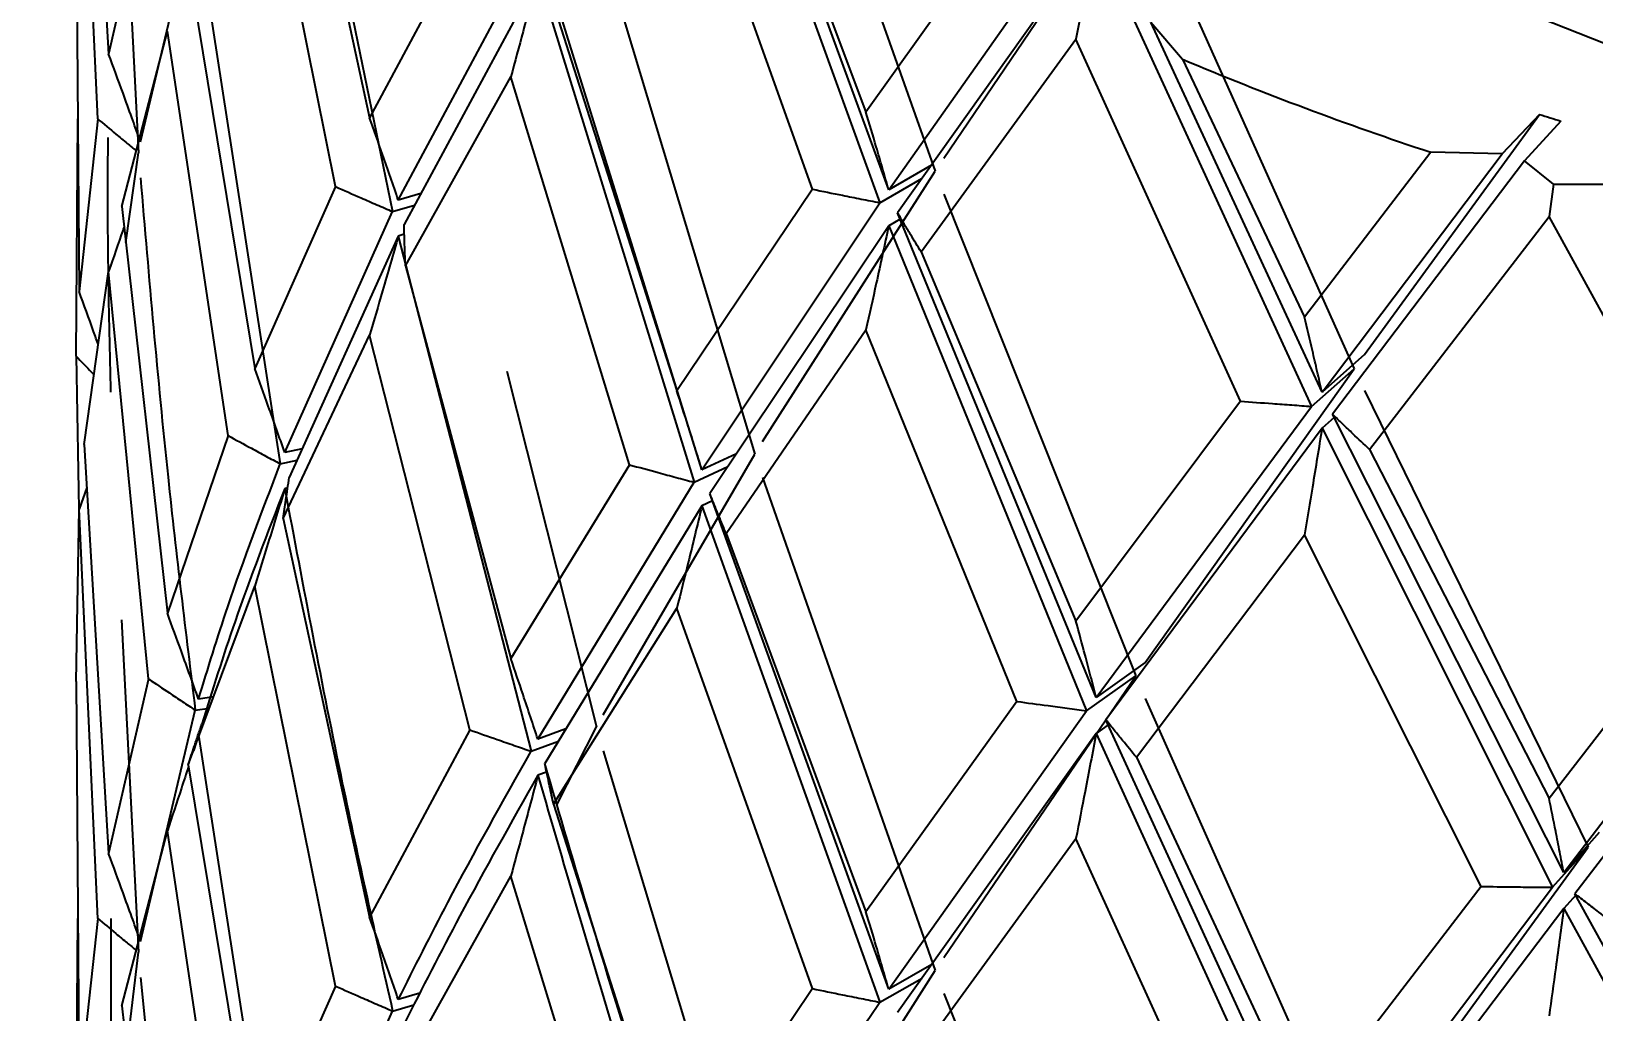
# Model space of a CAD drawing. Extents: x -1.7 to 6.3, y -6.8 to 0.
# Drawn here: x 3.1341 to 3.2051, y -0.3913 to -0.3468 of the extents above; entities that cross this region are included whole.
import ezdxf
from ezdxf import colors
from ezdxf.entities.mleader import LeaderData, LeaderLine
from ezdxf.math import Vec2, Vec3

# ---------------------------------------------------------------- set-up
doc = ezdxf.new("R2010")
doc.units = 0
doc.header["$LTSCALE"] = 0.5
doc.header["$MEASUREMENT"] = 0
doc.layers.add('FAB DWG', color=221, linetype='CONTINUOUS')
doc.layers.add('Mounting', color=4, linetype='CONTINUOUS')
doc.styles.get("Standard").update_dxf_attribs({"font": 'arial.ttf'})

msp = doc.modelspace()

# ---------------------------------------------------------------- linework, layer by layer
at = {"layer": 'Mounting', "linetype": 'Continuous', "lineweight": 25, "transparency": 16777216}
for p, q in [((3.136547033130029, -0.3292769728031573), (3.137655032309127, -0.3478352032235961)), ((3.145648970665874, -0.3312732268455392), (3.150544205767474, -0.3549873183966525)), ((3.137158250276642, -0.3507781776635142), (3.136314754035837, -0.3322036841625504)), ((3.14558030494581, -0.3326290995525483), (3.149498591312678, -0.3507278581131317)), ((3.168576212800133, -0.3345279597461968), (3.175171203715649, -0.3531478176218172)), ((3.147958610442885, -0.3538567823220831), (3.144283327200739, -0.3356957148701838)), ((3.165864778525261, -0.3358389241388124), (3.172658262895595, -0.3545847123313166)), ((3.169594050156363, -0.3539706987996993), (3.163446496211776, -0.3367068525238892)), ((3.173060659393613, -0.354001396348778), (3.166601536895215, -0.3363416692775161)), ((3.138243498655584, -0.3372259919357816), (3.139012008053996, -0.3523144881738745)), ((3.167406683029952, -0.3381552298103401), (3.172026364049813, -0.3504783787556676)), ((3.136181775122466, -0.3400244839734512), (3.136314759871865, -0.3586207260706544)), ((3.139465801234294, -0.3399128254365849), (3.137655039931474, -0.34783529991644)), ((3.139099907644919, -0.3518231294446537), (3.14158760806734, -0.3413289672693338)), ((3.141733970218581, -0.3424637382481421), (3.14544580689801, -0.3664384102517459)), ((3.154050942187112, -0.3422238261349406), (3.149498586771088, -0.3507278388150326)), ((3.15080199017703, -0.3544644048793515), (3.156827093448001, -0.3431922147690472)), ((3.160103164266914, -0.3431735058424579), (3.166984727056217, -0.3659953212763583)), ((3.175561796592845, -0.3525576675030067), (3.182345770580568, -0.3425502588251987)), ((3.141272148455229, -0.3438035970619921), (3.144283222269067, -0.3621119628512446)), ((3.164583347579708, -0.3667122507937819), (3.157448377766116, -0.3437443660829587)), ((3.176906573141693, -0.3436380485146771), (3.172026296202958, -0.3504782966923869)), ((3.157136588650033, -0.3442853805487829), (3.15106216686965, -0.3555740187450738)), ((3.157136588650147, -0.3442853805488824), (3.164225392883097, -0.3672725154343794)), ((3.173060754865332, -0.3540014514498182), (3.180048873979771, -0.3441027351946673)), ((3.180919964126588, -0.3445279520937277), (3.173465026057585, -0.355050331809764)), ((3.186232543841086, -0.3443843652909493), (3.194188100574792, -0.3621215810701415)), ((3.157852083588892, -0.3456020163342828), (3.163446515510159, -0.3631237295619201)), ((3.181835326486819, -0.3457239383141371), (3.181555128831732, -0.3471581626984488)), ((3.184052623840074, -0.345992041209243), (3.192247623056403, -0.3638286219344877)), ((3.184954391006485, -0.3463953899048988), (3.186395264587361, -0.3480727091346267)), ((3.192725278932627, -0.3631919216195456), (3.184954392097254, -0.3463953926610515)), ((3.13825003588461, -0.3547566430212896), (3.140320952766118, -0.3468021417550915)), ((3.143079102800883, -0.365158117437673), (3.140320947549114, -0.3468021020892706)), ((3.174529046018606, -0.3568188082531236), (3.181555128654892, -0.3471581630419536)), ((3.189029191260133, -0.3635957161575618), (3.1815551284908, -0.3471581626525051)), ((3.186395264638122, -0.3480727087939357), (3.191928675579348, -0.3597799670807831)), ((3.151127111778976, -0.357445825190652), (3.155909785561903, -0.3488650330275505)), ((3.161289030734238, -0.3664769435301309), (3.15590981218665, -0.3488651258133189)), ((3.136181774236093, -0.3615446553170329), (3.136258722571185, -0.3507846154283527)), ((3.137158254419873, -0.3507782412975189), (3.136314759544263, -0.3586207136417272)), ((3.194651750532032, -0.3614796122360246), (3.202591169382444, -0.3505790766028127)), ((3.202591169382444, -0.3505790766028127), (3.200903703731115, -0.3523732334531786)), ((3.203567050121663, -0.350881381040125), (3.201908961978077, -0.3526846380444937)), ((3.13843359560488, -0.3563930820657646), (3.139011998329877, -0.3523144859933041)), ((3.197662697605068, -0.3522957732937897), (3.191928647368343, -0.3597799136014146)), ((3.192725392167731, -0.3631919640603485), (3.200903731193009, -0.3523732443296694)), ((3.200903732397748, -0.3523732424898753), (3.197662699044074, -0.3522957713859114)), ((3.167332230216786, -0.3654275541487664), (3.175171104083958, -0.3531478238816987)), ((3.175001955849282, -0.3528810101178124), (3.173060707586345, -0.3540013921878256)), ((3.20190896660857, -0.3526846425623944), (3.193204492000774, -0.3641872587771502)), ((3.203235170217525, -0.3537446601829402), (3.201908968226846, -0.3526846404354131)), ((3.147958613531969, -0.3538567962355046), (3.144283239730825, -0.3621120580224328)), ((3.172658292062579, -0.3545846869288454), (3.174568803245592, -0.3534923895992961)), ((3.203235170217525, -0.3537446601829402), (3.203033040562644, -0.3552081370395967)), ((3.203235170217525, -0.3537446601829402), (3.205500594310507, -0.3537408305010388)), ((3.151820403809367, -0.3541649196095733), (3.150801936662134, -0.3544644204561109)), ((3.169594046572158, -0.353970638424471), (3.163446509214609, -0.3631237109212151)), ((3.175561932807511, -0.3541911735074308), (3.184272173805908, -0.3760671838270468)), ((3.138250030666754, -0.3547565878159986), (3.140320968029286, -0.3732191391078743)), ((3.145648964310794, -0.3659294212649939), (3.150544175815483, -0.3549873832928512)), ((3.150544142874921, -0.3549873366470138), (3.151532428748837, -0.3547000892743171)), ((3.164583347761337, -0.3667122509232286), (3.172658352551565, -0.3545847425638016)), ((3.182475732711524, -0.3770387548355245), (3.173464968174272, -0.3550502768906654)), ((3.194882386588276, -0.3657894095767205), (3.20303304029062, -0.3552081374103295)), ((3.211506959289025, -0.3706782795214849), (3.203033040102483, -0.3552081370422542)), ((3.173060693331109, -0.3556347280854197), (3.164943389148561, -0.3677842421097637)), ((3.173060693331266, -0.355634728085505), (3.182033251934726, -0.3776475742151888)), ((3.173581325895825, -0.3553342183013513), (3.173060717582928, -0.3556346848908021)), ((3.150801988835141, -0.3560976368425486), (3.145854671468086, -0.3670531595822979)), ((3.151074625760756, -0.356017462339878), (3.150801988991631, -0.3560976366920556)), ((3.150801988835141, -0.3560976368425486), (3.156827035700033, -0.3794816655582736)), ((3.174529078366675, -0.3568188888297499), (3.181555152322332, -0.373575037074275)), ((3.136547039021977, -0.3655670980289329), (3.137655049824602, -0.3577085846795569)), ((3.139465823592587, -0.3762030087235075), (3.13765504711759, -0.3577085507187405)), ((3.151127102639819, -0.3574457884163849), (3.155909652713987, -0.3752813898332477)), ((3.145580217002177, -0.368918633267441), (3.149498549621129, -0.3606008405470789)), ((3.154050802275933, -0.3785133438354649), (3.149498535569776, -0.3606007809345613)), ((3.165681199316495, -0.3696073531081652), (3.172026296202958, -0.3603515017988741)), ((3.178874456077736, -0.3772217370570132), (3.172026399887585, -0.360351630763617)), ((3.136181773880239, -0.3615446263987536), (3.136314754535064, -0.3693655105192875)), ((3.194653022692535, -0.3614787264646253), (3.192725335902082, -0.3631919110794115)), ((3.155733613345646, -0.3622335215029864), (3.159802547583567, -0.3783780323587251)), ((3.184701735629815, -0.375452279623687), (3.194187982209499, -0.3621216005538059)), ((3.192247649703376, -0.363828593146323), (3.194189407199289, -0.3621205813448682)), ((3.189029186965328, -0.3635956562602729), (3.181555144547971, -0.3735750192870597)), ((3.194651912090663, -0.3631131001773866), (3.20481015197015, -0.3838445408271838)), ((3.182475732935814, -0.3770387549403438), (3.192247722787798, -0.3638286406786619)), ((3.193278322945844, -0.3643337557700193), (3.192725343601808, -0.3648252027089143)), ((3.203697162354018, -0.3849925990774921), (3.193204416741821, -0.3641872119345066)), ((3.143079110221478, -0.365158160711303), (3.140320966409163, -0.3732191267970961)), ((3.192725324922151, -0.3648252485077705), (3.182919903481363, -0.3780619623062762)), ((3.192725324922336, -0.3648252485078416), (3.203189494030227, -0.3856590548853092)), ((3.136547040569141, -0.365567135623877), (3.137655074740294, -0.3841257210441569)), ((3.146441424817951, -0.3657538312412782), (3.145649001410547, -0.3659293889290893)), ((3.194882424582275, -0.3657894858863528), (3.203033067425594, -0.381625008360956)), ((3.145445812519441, -0.3664384045430182), (3.146207406744907, -0.3662720495261453)), ((3.161289035110386, -0.3664769569906952), (3.155909679251977, -0.3752814823354242)), ((3.160103107180234, -0.377829884585779), (3.166984746383875, -0.3659953211253537)), ((3.164225337958797, -0.36727254083155), (3.165759810170741, -0.3665622700811753)), ((3.166148252294775, -0.3659808722515976), (3.164583301051366, -0.3667122725796617)), ((3.15713659240663, -0.3789415484814214), (3.164225350335272, -0.3672725847284397)), ((3.167332198602949, -0.3670607584086554), (3.175171142862098, -0.3894376410290192)), ((3.136663212607615, -0.3675129137916429), (3.136314767149145, -0.3684940820835294)), ((3.1457808115928, -0.3675335044845554), (3.145648958928561, -0.3675627158229844)), ((3.173060696048324, -0.3902908952772464), (3.164943435186913, -0.3677843745405198)), ((3.136181771155421, -0.3763147946217771), (3.136314763210763, -0.368494013152457)), ((3.137158272602946, -0.387068503126855), (3.136314765382949, -0.3684940953414184)), ((3.164583346557251, -0.3683454830408692), (3.15744842421708, -0.3800339094764382)), ((3.16506467338499, -0.3681205285788565), (3.164583346693746, -0.3683454828725985)), ((3.164583346557251, -0.3683454830408692), (3.172658280148241, -0.3908742012480388)), ((3.145580206119561, -0.3689185790388478), (3.149498586195008, -0.3870178159162379)), ((3.16568118689662, -0.3696073176416803), (3.172026192843688, -0.3867679170165843)), ((3.184298333063154, -0.3797567013468495), (3.19192867708658, -0.3696531298463555)), ((3.19994631900164, -0.385621563866394), (3.191928718085066, -0.3696532143363811)), ((3.211506954471318, -0.3706782201769698), (3.203033058512204, -0.3816249915860226)), ((3.203697162611164, -0.3849925991531222), (3.214739054677153, -0.3705199064088873)), ((3.21527104466125, -0.3714552719723798), (3.204206049930818, -0.3859579936440554)), ((3.141272169336915, -0.3800937206636519), (3.144283266667756, -0.3719853303688296)), ((3.147958645856306, -0.3901469703875478), (3.144283262603096, -0.371985308594418)), ((3.15785195371123, -0.3818915632623288), (3.163446457717455, -0.3729967180306346)), ((3.16959386200206, -0.3902601758081801), (3.16344643823949, -0.3729966604520172)), ((3.138243469393146, -0.3735156420726184), (3.139011988756707, -0.3886048254647676)), ((3.184704706636268, -0.3754501318060761), (3.182475695072227, -0.377038781727066)), ((3.136181770626266, -0.3763148386733661), (3.136314752056876, -0.3949104083366848)), ((3.139465820145602, -0.3762029800358846), (3.137655068195173, -0.3841256384407643)), ((3.175561858691694, -0.3888475602095554), (3.184272197721683, -0.3760671810528748)), ((3.182033207379149, -0.3776476056468425), (3.18427515875176, -0.3760650425704739)), ((3.142415369384068, -0.377015270800058), (3.141734027063961, -0.3771206373752847)), ((3.178874461549682, -0.3772217499201957), (3.172026296202958, -0.3867680455871039)), ((3.184701696589983, -0.3770854881694561), (3.194188028279044, -0.3984114125542391)), ((3.139099898811551, -0.3881135092695445), (3.141587652662025, -0.3776190481831065)), ((3.141587675732112, -0.3776190838906075), (3.142227173866175, -0.3775220504033143)), ((3.173060696594106, -0.3902908955922442), (3.182033198650601, -0.377647649322455)), ((3.154050819094024, -0.3785134048980296), (3.149498583353179, -0.387017803876077)), ((3.158405555467439, -0.3784659375104127), (3.157136616269227, -0.3789415390920681)), ((3.15800784369091, -0.3818913396571588), (3.159802606143444, -0.3783780357894386)), ((3.182475731922167, -0.3786719871925186), (3.173465031052785, -0.3913398136521664)), ((3.183021193346875, -0.3782832285363753), (3.1824757320327, -0.3786719870092554)), ((3.182475731922167, -0.3786719871925186), (3.192247638893477, -0.4001181088439978)), ((3.192725326901609, -0.3994814154146979), (3.18291995959207, -0.3780620885406307)), ((3.141733985381435, -0.3787539696057536), (3.141508046394037, -0.3794585425107471)), ((3.141771869668489, -0.3787481097870256), (3.141733984813854, -0.3787539685120009)), ((3.141733985381435, -0.3787539696057536), (3.145445790035325, -0.4027287497361272)), ((3.156827041979113, -0.3794816591276486), (3.158066099222083, -0.3790220345725572)), ((3.141272174820216, -0.3800937578321424), (3.144283319472564, -0.3984024722014965)), ((3.160103031154549, -0.3794630135018622), (3.166984749525625, -0.402285376778309)), ((3.184298317905387, -0.379756667553238), (3.191928472518711, -0.3960695280448761)), ((3.157531177862381, -0.3804269739056849), (3.157136578106034, -0.3805748708779362)), ((3.157851937639421, -0.3818915106687797), (3.163446508416015, -0.3994136881058097)), ((3.138250061333991, -0.3910468968446992), (3.140320984541177, -0.3830924249855201)), ((3.143079150656362, -0.4014484358691561), (3.140320995283176, -0.3830925063910939)), ((3.174528912231267, -0.3931084537140634), (3.181555080954269, -0.3834480333779311)), ((3.189028965802933, -0.399885218255875), (3.181555056900976, -0.3834479784399321)), ((3.2053051398332, -0.3831712250263877), (3.20369713524876, -0.384992629896459)), ((3.194651824184959, -0.3977694967078094), (3.204810179428804, -0.383844534936614)), ((3.203189461790657, -0.3856590909753947), (3.204812316154673, -0.383842087222277)), ((3.151127137598635, -0.3937359086307168), (3.155909713695735, -0.3851547616594928)), ((3.161289096508924, -0.4027671260749628), (3.155909704271053, -0.3851547291869366)), ((3.199946325330231, -0.3856215760137474), (3.191928513383658, -0.3960696122783247)), ((3.192725327548942, -0.3994814156573199), (3.20318943233859, -0.3856591369670497)), ((3.204236994102914, -0.3860143572920265), (3.203697161911975, -0.3866258313192219)), ((3.215271045816436, -0.4061114386891518), (3.204206113661556, -0.3859581126087761)), ((3.136181769215014, -0.3978342159061867), (3.136258716951957, -0.3870746925345543)), ((3.137158268463409, -0.3870684389710561), (3.136314754324303, -0.3949104951579017)), ((3.137761658001708, -0.3870726100881967), (3.137747131707798, -0.399473912871855)), ((3.203697161832238, -0.3866258315140243), (3.193204493299774, -0.4004767402377496)), ((3.203697161832238, -0.3866258315140243), (3.214738962958421, -0.4068093852269641)), ((3.138478547885228, -0.3930838763063917), (3.139011987447418, -0.3886048262825739)), ((3.175012331744213, -0.389164518198001), (3.173060716617655, -0.3902908835407288)), ((3.139099899405181, -0.3897467446936531), (3.141587672621171, -0.413908598842994)), ((3.167332212910011, -0.401717568740267), (3.17517121908547, -0.3894376362837306)), ((3.172658286810531, -0.3908741940323921), (3.174576194933223, -0.3897776675539149)), ((3.147958643141109, -0.3901469588902415), (3.144283304478705, -0.3984023909046641)), ((3.151784546817467, -0.3904656037880159), (3.150802041271476, -0.3907545293406258)), ((3.169593884188416, -0.3902602345046944), (3.16344650447671, -0.3994136764770246)), ((3.175561759987275, -0.3904806997248329), (3.184272201609232, -0.4123572362794334)), ((3.138250065424742, -0.3910469406802264), (3.140320929381218, -0.4095088241923861)), ((3.145648966302645, -0.4022197761270405), (3.15054423794335, -0.3912774577327838)), ((3.150544253443783, -0.3912774911005812), (3.15151022469405, -0.3909967296078776))]:
    msp.add_line(p, q, dxfattribs=at)
at = {"layer": 'Mounting', "linetype": 'Continuous', "lineweight": 25, "transparency": 16777216, "flags": 128}
msp.add_lwpolyline([(3.179097364014808, -0.3368908264040584), (3.213205763850212, -0.3503757067943098), (3.253451237800661, -0.3558387608509292), (3.294398411601264, -0.3525421728517699), (3.330517142534148, -0.3409311652731049), (3.356929395846024, -0.3225738690272806), (3.370068050371756, -0.2999495386935678), (3.371146876898294, -0.2909792076735442)], dxfattribs=at)
at = {"layer": 'Mounting', "linetype": 'Continuous', "lineweight": 25, "transparency": 16777216}
for centre, radius, start, end in [((3.245479558452089, -0.2075742496811586), 0.1524164388723026, 247.1916207016378, 251.716134890516), ((3.250358666982137, -0.1981052469672875), 0.1597811082408128, 252.6050999310995, 252.9714466228035)]:
    msp.add_arc(centre, radius, start, end, dxfattribs=at)
for points, knots in [([(3.15713658865009, -0.3442853805486834), (3.157025358257712, -0.344707682459017), (3.156802897471465, -0.3455522862854963), (3.156395471499508, -0.3470787393321189), (3.156095140761778, -0.3481832541407641), (3.155909732218262, -0.3488651240136562)], [0, 0, 0, 0, 0.2767522736947672, 0.5535045511952342, 1, 1, 1, 1]), ([(3.139050135622952, -0.3516834176115111), (3.138935679701632, -0.3513613673013651), (3.138690212609944, -0.3506706843546823), (3.138227086005813, -0.3493873092920268), (3.137873404732048, -0.3484276619794286), (3.137655057285102, -0.3478352174362129)], [0, 0, 0, 0, 0.2505381069088048, 0.5373147998438298, 1, 1, 1, 1]), ([(3.13715828330497, -0.3507781877718088), (3.13743365520773, -0.3510083120247316), (3.137878566826188, -0.3513801181269258), (3.13846275392909, -0.3518633797779813), (3.138771190783146, -0.3521166615837217), (3.138908077568885, -0.352229070110198)], [0, 0, 0, 0, 0.4746201760551485, 0.7668321588286037, 1, 1, 1, 1]), ([(3.150801990111518, -0.3544644050117256), (3.150683816950377, -0.3541185441469707), (3.150447470626418, -0.3534268224125441), (3.150014621892709, -0.3521803852606382), (3.149695552034203, -0.3512822877015509), (3.149498577687794, -0.3507278568301047)], [0, 0, 0, 0, 0.2767567877840318, 0.5535135795018719, 1, 1, 1, 1]), ([(3.173060707129864, -0.3540015205455802), (3.172966928292723, -0.3536750311993444), (3.172779370617135, -0.3530220525022116), (3.172435853387839, -0.3518464874590563), (3.172182628562965, -0.3510006100584917), (3.172026293803995, -0.3504783862220222)], [0, 0, 0, 0, 0.2767379150879114, 0.5534758340930921, 1, 1, 1, 1]), ([(3.137621465697336, -0.3516256690956681), (3.137617555700487, -0.3519251505224474), (3.137567252123219, -0.3557780914906061), (3.137660817614133, -0.359630984976647), (3.137747110445801, -0.3631844007266238)], [0, 0, 0, 0, 0.07772800809505868, 1, 1, 1, 1]), ([(3.139099921097454, -0.3534564621124758), (3.139485858182567, -0.3579888329696388), (3.140173170885873, -0.366060501089521), (3.141156476546954, -0.3740957582888598), (3.141587640339012, -0.3776190899457674)], [0, 0, 0, 0, 0.5615160075763395, 0.9999999999999999, 0.9999999999999999, 0.9999999999999999, 0.9999999999999999]), ([(3.147958616232259, -0.3538567833969068), (3.148343715924497, -0.3540265374973188), (3.148965918896209, -0.3543008080507946), (3.149828409120744, -0.354677181106041), (3.150305605730807, -0.3548839369216523), (3.150544205044341, -0.3549873152664134)], [0, 0, 0, 0, 0.4481508116984644, 0.7240742395864506, 1, 1, 1, 1]), ([(3.169594007907634, -0.3539707186812109), (3.170051150520734, -0.3540634828802638), (3.170789738790617, -0.354213358536839), (3.171811508089903, -0.3544174800450719), (3.172376023589223, -0.3545290023339902), (3.172658282531714, -0.3545847637141009)], [0, 0, 0, 0, 0.4481630807123534, 0.7240803743193037, 1, 1, 1, 1]), ([(3.17452893893973, -0.3568188903895475), (3.174368211125582, -0.3565550536434472), (3.174108529190931, -0.3561287824531263), (3.173754854857847, -0.3555390732847599), (3.173561622715127, -0.3552132651668103), (3.17346500623546, -0.355050360419412)], [0, 0, 0, 0, 0.4481630807123486, 0.7240803743193089, 1, 1, 1, 1]), ([(3.138353203455083, -0.3556763804330672), (3.138338013389287, -0.3557212743474167), (3.138108645957104, -0.3563991648839533), (3.13787409263918, -0.3570762808412979), (3.137655072827044, -0.3577085541814995)], [0, 0, 0, 0, 0.06622590513511081, 1, 1, 1, 1]), ([(3.151127128118617, -0.3574457900038936), (3.151115529844034, -0.3571661998615241), (3.151096790607127, -0.3567144683665333), (3.151076165969428, -0.3560905280905615), (3.151066833740487, -0.3557461880275525), (3.151062167606298, -0.3555740172683386)], [0, 0, 0, 0, 0.4481514002250771, 0.7240745338566665, 1, 1, 1, 1]), ([(3.17306069333118, -0.3556347280853061), (3.172966911854019, -0.3560694660984467), (3.172779348898402, -0.3569389421306823), (3.172435836584256, -0.3585109473969936), (3.172182619278956, -0.3596490406534798), (3.172026296112975, -0.3603516401098688)], [0, 0, 0, 0, 0.2767522736947763, 0.5535045511952456, 1, 1, 1, 1]), ([(3.150801988835141, -0.3560976368425486), (3.150683815952831, -0.3565130000993406), (3.150447470186535, -0.3573437266188648), (3.150014621675439, -0.358844742991522), (3.149695552646804, -0.3599305018197185), (3.149498578423191, -0.3606007846833563)], [0, 0, 0, 0, 0.2767561491702325, 0.5535123023081363, 1, 1, 1, 1]), ([(3.137186443872125, -0.3610321498690041), (3.137115937109186, -0.3608342672589515), (3.136829172296075, -0.3600294399300594), (3.136535915902385, -0.3592263548425763), (3.136314762354246, -0.3586207240008434)], [0, 0, 0, 0, 0.2458696454935022, 1, 1, 1, 1]), ([(3.192725335550477, -0.3631920394861936), (3.19265310372252, -0.3628756204139307), (3.192508640065611, -0.3622427822649144), (3.192244050759925, -0.3611041052097335), (3.192049007906533, -0.3602854199075693), (3.191928593261196, -0.3597799838017295)], [0, 0, 0, 0, 0.2767379150879675, 0.553475834093117, 1, 1, 1, 1]), ([(3.136181788657012, -0.3615446482266549), (3.136413694177378, -0.3617902126297849), (3.136683227144403, -0.3620756206790219), (3.136955583205008, -0.3623601333372903), (3.136993604762282, -0.3623998519846623)], [0, 0, 0, 0, 0.8603976089648319, 1, 1, 1, 1]), ([(3.145648974613536, -0.3659293955983287), (3.145525158739886, -0.3655762134058307), (3.145277526990839, -0.3648698490157898), (3.144823994520593, -0.3635965536674206), (3.144489672519754, -0.3626786475770132), (3.144283276646533, -0.3621119722502328)], [0, 0, 0, 0, 0.2767477430805123, 0.5534954901094943, 1, 1, 1, 1]), ([(3.164583347670515, -0.3667122510650813), (3.164480275703653, -0.3663798110191294), (3.164274131768465, -0.3657149309225218), (3.163896596210421, -0.3645176520089564), (3.163618299873363, -0.3636557909244402), (3.163446496622001, -0.3631237302509476)], [0, 0, 0, 0, 0.2767567877678887, 0.553513579469479, 1, 1, 1, 1]), ([(3.189029129465681, -0.3635957423503697), (3.189509699607484, -0.3636316245150368), (3.190286138861708, -0.3636895979901738), (3.191359113078903, -0.3637666515107583), (3.191951467781664, -0.3638079975860364), (3.192247646384686, -0.3638286707110581)], [0, 0, 0, 0, 0.4481630807122483, 0.724080374319233, 1, 1, 1, 1]), ([(3.194882250269472, -0.3657895064777392), (3.194629989450064, -0.3655507217889351), (3.194222421052714, -0.3651649262732093), (3.193664037569718, -0.3646305429002865), (3.193357658640977, -0.3643350413917119), (3.193204468529231, -0.3641872900130068)], [0, 0, 0, 0, 0.4481630807122982, 0.7240803743193989, 1, 1, 1, 1]), ([(3.143079148198595, -0.3651581200140015), (3.143431395581359, -0.3653501765103186), (3.144000513024295, -0.3656604774732841), (3.144790103867706, -0.3660868143965956), (3.145227229620119, -0.3663212192630283), (3.14544579341991, -0.3664384221915071)], [0, 0, 0, 0, 0.4481579668240258, 0.7240778174502956, 1, 1, 1, 1]), ([(3.192725324922236, -0.3648252485076569), (3.192653091060848, -0.3652700570782628), (3.192508623337062, -0.3661596742256137), (3.192244037817204, -0.3677685669521082), (3.192049000755659, -0.3689338514995057), (3.191928595039656, -0.369653237441625)], [0, 0, 0, 0, 0.2767522736947592, 0.5535045511952189, 1, 1, 1, 1]), ([(3.141733986896924, -0.3771206349047418), (3.142161780314566, -0.3757253384205228), (3.14324477787234, -0.3721930197300054), (3.144616137746667, -0.3686075732336036), (3.145445798590146, -0.3664384091650135)], [0, 0, 0, 0, 0.3950086632827662, 1, 1, 1, 1]), ([(3.161289039484771, -0.3664769437229438), (3.161726876384719, -0.3665967781573443), (3.162434286506738, -0.3667903938436154), (3.163413514562123, -0.3670550475242464), (3.163954765342936, -0.367200023909831), (3.16422539187721, -0.3672725124090164)], [0, 0, 0, 0, 0.4481508116984743, 0.7240742395864742, 1, 1, 1, 1]), ([(3.145580256783333, -0.3689185824493961), (3.145619362290873, -0.3686398255864844), (3.14568254427499, -0.368189443714499), (3.145775041207841, -0.3675676867259341), (3.145828126561327, -0.3672246781463855), (3.145854669350243, -0.3670531731318931)], [0, 0, 0, 0, 0.4481561561068868, 0.7240769120709526, 0.9999999999999999, 0.9999999999999999, 0.9999999999999999, 0.9999999999999999]), ([(3.145648987386039, -0.367562726338889), (3.144866601605528, -0.3695786054828716), (3.143473256144389, -0.3731686708002968), (3.14236769855961, -0.3767046519836867), (3.141882929255985, -0.3782551231301028)], [0, 0, 0, 0, 0.5615160075762938, 1, 1, 1, 1]), ([(3.145648987386139, -0.3675627263386616), (3.14552517276347, -0.3679707702106754), (3.1452775435164, -0.3687868579605293), (3.144824011977676, -0.3702611191395278), (3.144489688989481, -0.3713271699769081), (3.144283291337032, -0.3719853071616228)], [0, 0, 0, 0, 0.2767459129381198, 0.5534918298429107, 1, 1, 1, 1]), ([(3.145648987386224, -0.3675627263391732), (3.146490806318766, -0.3720206210204822), (3.147989995872038, -0.3799596550304898), (3.149765632392018, -0.3878275536829676), (3.150544220582404, -0.3912775012960878)], [0, 0, 0, 0, 0.5615160075762834, 1, 1, 1, 1]), ([(3.165681221168114, -0.3696073156047106), (3.165569156426997, -0.3693352269108203), (3.165388094345886, -0.3688956154444583), (3.165143151270158, -0.36828778461323), (3.165009977388493, -0.3679520890284493), (3.164943390166229, -0.3677842405266176)], [0, 0, 0, 0, 0.4481514002254038, 0.7240745338567548, 1, 1, 1, 1]), ([(3.164583346557251, -0.3683454830408692), (3.164480274833593, -0.3687742670848024), (3.164274131384815, -0.3696318351788079), (3.163896596020933, -0.3711820097645955), (3.16361830040772, -0.3723040049731878), (3.163446497263479, -0.372996658020881)], [0, 0, 0, 0, 0.2767561491701802, 0.5535123023080802, 1, 1, 1, 1]), ([(3.141733989010149, -0.3771206277676242), (3.141605883399279, -0.3767598257045677), (3.141349672175735, -0.3760382215733813), (3.140880423608266, -0.3747370084417696), (3.140534515874691, -0.3737985209401131), (3.140320966527852, -0.3732191369785767)], [0, 0, 0, 0, 0.2767463128874626, 0.5534926296910287, 1, 1, 1, 1]), ([(3.182475732823676, -0.3770387550945031), (3.182392266790643, -0.3767176305189821), (3.182225334723384, -0.3760753813633357), (3.181919612456525, -0.3749195491454174), (3.181694252526299, -0.3740882400535526), (3.181555128996507, -0.3735750403242122)], [0, 0, 0, 0, 0.2767567877841038, 0.553513579501717, 1, 1, 1, 1]), ([(3.157136592196437, -0.3789415488470951), (3.15702536371937, -0.3786026245398375), (3.15680290676363, -0.3779247759204623), (3.156395481411082, -0.3767037066212993), (3.15609514732698, -0.3758242990253109), (3.155909734116392, -0.3752813909957808)], [0, 0, 0, 0, 0.2767477430805187, 0.5534954901096542, 1, 1, 1, 1]), ([(3.139465824081995, -0.3762030007286512), (3.139781357982358, -0.3764152547619659), (3.14029116027676, -0.3767581896829313), (3.140999214578059, -0.3772298266414396), (3.141391495953712, -0.3774893201794356), (3.141587637470366, -0.3776190674967239)], [0, 0, 0, 0, 0.448155518639349, 0.7240765933428487, 1, 1, 1, 1]), ([(3.178874467406985, -0.3772217360317853), (3.179345905941148, -0.3772864134511451), (3.180107605996625, -0.3773909123207773), (3.18116077491797, -0.3775322799800449), (3.181742424613205, -0.3776091407692945), (3.182033250690054, -0.3776475713263494)], [0, 0, 0, 0, 0.4481508116985463, 0.7240742395863099, 1, 1, 1, 1]), ([(3.141272174728172, -0.3800937476229933), (3.141361552584129, -0.3798188761484624), (3.141505958246128, -0.379374772887914), (3.141710556184393, -0.3787620025584317), (3.141825473384515, -0.3784240768355573), (3.141882932227389, -0.3782551132601384)], [0, 0, 0, 0, 0.4481577159257899, 0.7240776920112219, 1, 1, 1, 1]), ([(3.154050877391882, -0.3785133406770598), (3.15446461369369, -0.3786589322937317), (3.155133077272581, -0.3788941610921341), (3.156058997088238, -0.3792164344460787), (3.156571012490829, -0.3793932640267599), (3.156827021273941, -0.3794816791907039)], [0, 0, 0, 0, 0.4481579668241107, 0.7240778174503372, 1, 1, 1, 1]), ([(3.182475731922167, -0.3786719871925186), (3.182392266086083, -0.3791120866801521), (3.182225334412706, -0.3799922856617286), (3.181919612303062, -0.3815839069217759), (3.181694252958977, -0.3827364540434814), (3.181555129515928, -0.3834479680235319)], [0, 0, 0, 0, 0.2767561491701798, 0.5535123023080801, 1, 1, 1, 1]), ([(3.184298359471725, -0.3797566609159162), (3.184090726031002, -0.3795039652428329), (3.183755254387435, -0.379095686920806), (3.183296698061483, -0.3785305306473816), (3.183045502864786, -0.3782181510461129), (3.18291990473557, -0.3780619605853133)], [0, 0, 0, 0, 0.4481514002254423, 0.7240745338565826, 1, 1, 1, 1]), ([(3.150801986923568, -0.3907545630596019), (3.151539726704641, -0.3892885547604834), (3.1534073733025, -0.3855772388160688), (3.155538013783641, -0.3817793491938062), (3.156827029171524, -0.3794816653715145)], [0, 0, 0, 0, 0.3950103739682861, 1, 1, 1, 1]), ([(3.164583366814625, -0.4030023837514705), (3.163592411209393, -0.4000000543403672), (3.161083717863264, -0.392399387088787), (3.15881871825637, -0.3846949954328949), (3.157448413116526, -0.3800339052263979)], [0, 0, 0, 0, 0.3950086632827847, 1, 1, 1, 1]), ([(3.157852005654277, -0.3818915068802369), (3.15778983643726, -0.3816141490712397), (3.157689390880336, -0.3811660276226405), (3.157555882960963, -0.3805467583770792), (3.157484241841004, -0.3802048753978227), (3.157448421129658, -0.3800339331858424)], [0, 0, 0, 0, 0.4481561561067565, 0.7240769120707695, 0.9999999999999999, 0.9999999999999999, 0.9999999999999999, 0.9999999999999999]), ([(3.141282818176236, -0.380158472811928), (3.141175198064659, -0.3804909964386525), (3.1408585518205, -0.3814693670791911), (3.140534732455478, -0.3824470809953198), (3.140320971165792, -0.3830924944888636)], [0, 0, 0, 0, 0.3398749031706696, 1, 1, 1, 1]), ([(3.157136603670423, -0.3805748781168603), (3.155929085463598, -0.3827114656408952), (3.153778626589641, -0.3865164961365508), (3.151890221782708, -0.3902340889915905), (3.151062187491959, -0.3918641920032258)], [0, 0, 0, 0, 0.561516530938083, 1, 1, 1, 1]), ([(3.157136603670551, -0.3805748781166187), (3.157025376317293, -0.3809971797298033), (3.156802921609156, -0.3818417829622121), (3.156395497093442, -0.3833682700831673), (3.156095162122369, -0.3844728195286393), (3.15590974731343, -0.3851547242154965)], [0, 0, 0, 0, 0.2767459129382213, 0.5534918298429543, 1, 1, 1, 1]), ([(3.157136603670693, -0.3805748781171019), (3.158397512923841, -0.3849052204575116), (3.160643057549677, -0.3926170973799685), (3.163133421092184, -0.4002262187458712), (3.164225405640892, -0.4035626966612398)], [0, 0, 0, 0, 0.5615160075762727, 0.9999999999999999, 0.9999999999999999, 0.9999999999999999, 0.9999999999999999]), ([(3.203697162482584, -0.3849925993218761), (3.203636950249532, -0.384680190327984), (3.203516525782575, -0.3840553723357516), (3.203295978336982, -0.3829314638511079), (3.203133404123903, -0.3821236870010409), (3.203033040681518, -0.3816250146481508)], [0, 0, 0, 0, 0.2767567877842139, 0.5535135795016367, 1, 1, 1, 1]), ([(3.139050130330943, -0.3879738102620536), (3.138935670240386, -0.3876517565258979), (3.138690195952591, -0.3869610711425793), (3.138227071473466, -0.3856777289871758), (3.137873397870706, -0.3847181175657397), (3.137655059987111, -0.3841257082787735)], [0, 0, 0, 0, 0.2505473065704604, 0.5373307092701194, 1, 1, 1, 1]), ([(3.19994633241447, -0.3856215613403009), (3.200430768456684, -0.3856282550218424), (3.201213468498153, -0.3856390699579038), (3.202294549749922, -0.3856509731397892), (3.202891177476829, -0.3856563591447753), (3.203189492601183, -0.385659052158644)], [0, 0, 0, 0, 0.4481508116982859, 0.7240742395864619, 1, 1, 1, 1]), ([(3.206164884750649, -0.3874502508454327), (3.205870757188023, -0.3872279921974382), (3.205395537702614, -0.3868688907267028), (3.204743409238247, -0.3863711090411641), (3.204385171161974, -0.3860956979083596), (3.204206051366739, -0.3859579917599092)], [0, 0, 0, 0, 0.4481514002254079, 0.7240745338567163, 1, 1, 1, 1]), ([(3.137158261543448, -0.3870684936157147), (3.137433631234671, -0.3872986180435447), (3.137878543722209, -0.3876704281406376), (3.138462740535516, -0.3881537013319019), (3.138771189394319, -0.3884069944787569), (3.138908084850016, -0.3885194107830188)], [0, 0, 0, 0, 0.4746087847668978, 0.7668214105034349, 1, 1, 1, 1]), ([(3.150802006169187, -0.3907545241706458), (3.150683836707358, -0.3904086612529767), (3.150447497782011, -0.3897169354127215), (3.150014645151188, -0.3884704441041009), (3.149695566771683, -0.3875722949285887), (3.149498580775358, -0.3870178142067573)], [0, 0, 0, 0, 0.2767463128876693, 0.5534926296911716, 1, 1, 1, 1]), ([(3.17306069632123, -0.3902908959872349), (3.17296691645889, -0.3899644075686268), (3.172779356732903, -0.3893114307267496), (3.172435844940978, -0.3881359135780258), (3.172182624814269, -0.3872900848039933), (3.17202629771333, -0.3867679068797827)], [0, 0, 0, 0, 0.2767477430805678, 0.553495490109484, 1, 1, 1, 1]), ([(3.203697161832238, -0.3866258315140243), (3.203636949741266, -0.3870746465627235), (3.203516525558456, -0.3879722766665878), (3.203295978226279, -0.3895958216435105), (3.203133404436045, -0.3907719009457935), (3.20303304105623, -0.3914979422932277)], [0, 0, 0, 0, 0.2767561491702312, 0.5535123023081361, 1, 1, 1, 1]), ([(3.147958643409183, -0.3901469644654583), (3.14834374479706, -0.390316717679255), (3.148965945996011, -0.3905909848111691), (3.149828430597537, -0.3909673522455819), (3.150305619865563, -0.3911741033432179), (3.150544215507821, -0.3912774793288776)], [0, 0, 0, 0, 0.4481555186394065, 0.7240765933428222, 0.9999999999999999, 0.9999999999999999, 0.9999999999999999, 0.9999999999999999]), ([(3.169593953670883, -0.3902601625325275), (3.170051096630019, -0.390352926261528), (3.170789691278813, -0.3905028023396255), (3.171811472927743, -0.3907069273361827), (3.172376000450498, -0.3908184533882491), (3.17265826540465, -0.3908742166499195)], [0, 0, 0, 0, 0.4481579668240818, 0.7240778174503807, 1, 1, 1, 1]), ([(3.164583356537847, -0.4030023764270538), (3.165598790165447, -0.4014300306259031), (3.1681694518293, -0.397449495647038), (3.170966241913092, -0.3933527171981268), (3.172658275684398, -0.3908742017280815)], [0, 0, 0, 0, 0.3950086632827825, 0.9999999999999999, 0.9999999999999999, 0.9999999999999999, 0.9999999999999999])]:
    msp.add_open_spline(points, degree=3, knots=knots, dxfattribs=at)

# ---------------------------------------------------------------- leaders
at = {"layer": 'FAB DWG', "transparency": 16777216}
ml = msp.add_multileader_mtext('Standard', dxfattribs=at)
ml.set_content('HW00111', color=256)
ml.set_leader_properties()
ml.build(insert=Vec2(0, 0))
ml.multileader.update_dxf_attribs({"dogleg_length": 0.233886093132242, "arrow_head_size": 0.1875})
ctx = ml.context
ctx.base_point, ctx.char_height, ctx.arrow_head_size, ctx.landing_gap_size, ctx.plane_origin = Vec3(0.9229335378058994, -0.2694507033748952), 0.1875, 0.1875, 0.09, Vec3(2.928502443498374, -0.894772990582922)
ctx.text_align_type = 2
notes = []
notes.append((ctx, [(1, (1, 1, 0), (2.432530749628455, -0.2694507033748952), (-1, 0), 0.233886093132242, [(0, [(3.282957043702154, -1.012119312219923)], 0, [])])]))
ctx.mtext.insert, ctx.mtext.width, ctx.mtext.defined_height, ctx.mtext.alignment, ctx.mtext.flow_direction = Vec3(2.108644656496213, -0.1741019653121394), 2.307685317055577, 0.4260202606398785, 3, 5
for ctx, leaders in notes:
    for number, flags, end, landing, length, lines in leaders:
        leader = LeaderData()
        leader.index, (leader.has_last_leader_line, leader.has_dogleg_vector, leader.attachment_direction) = number, flags
        leader.last_leader_point, leader.dogleg_vector, leader.dogleg_length = Vec3(end), Vec3(landing), length
        for number, points, colour, breaks in lines:
            line = LeaderLine()
            line.index, line.vertices, line.color, line.breaks = number, Vec3.list(points), colors.encode_raw_color(colour), breaks
            leader.lines.append(line)
        ctx.leaders.append(leader)

doc.saveas('drawing.dxf')
